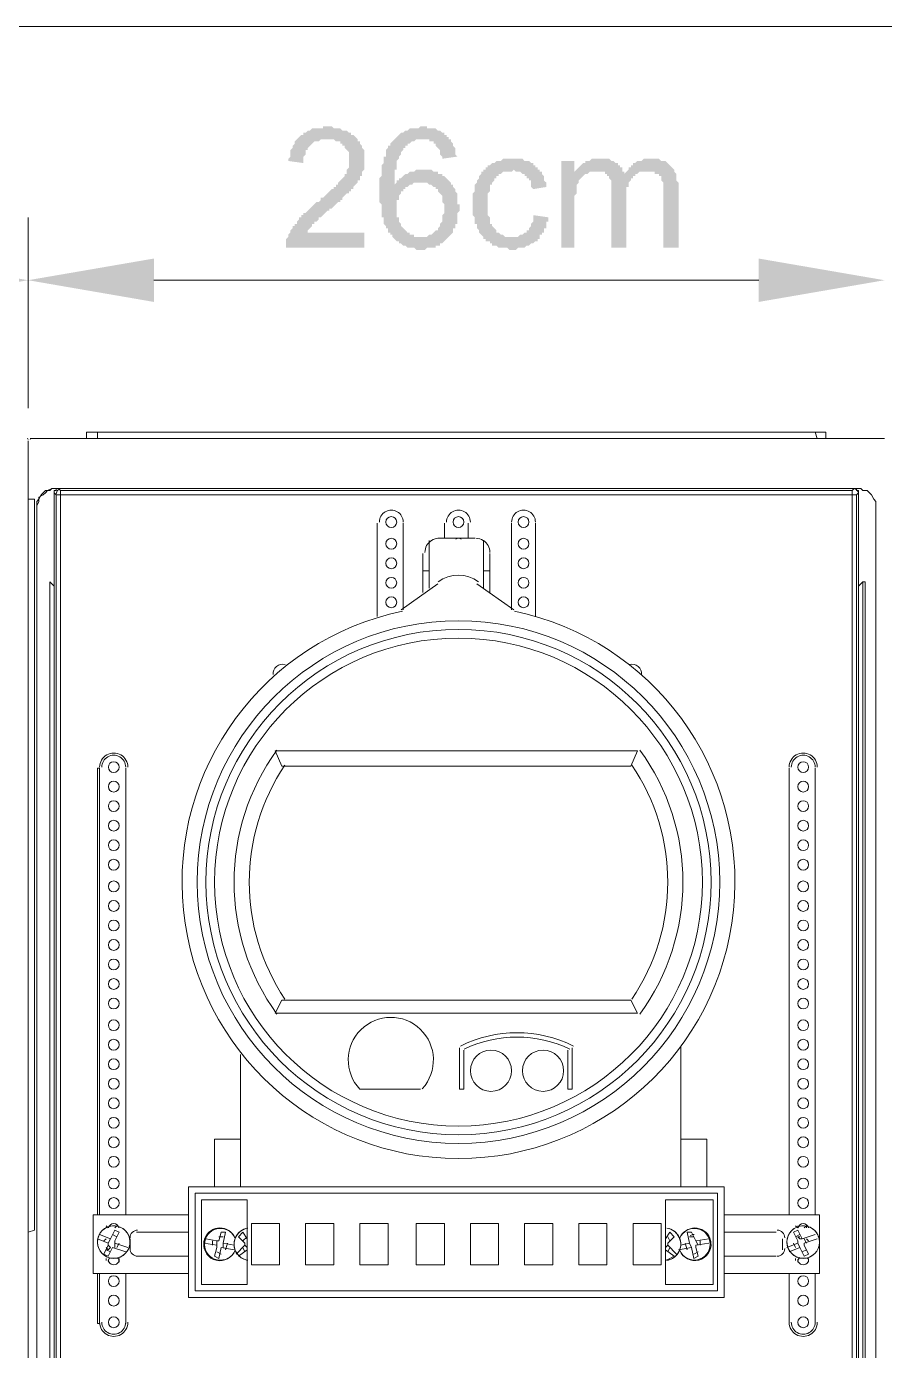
# Model space of a CAD drawing. Header units: millimetres. Extents: x -305 to 1353, y -289 to 1176.
# Drawn here: x 183.61 to 209.6, y 260.99 to 301.08 of the extents above; entities that cross this region are included whole.
import ezdxf

# ---------------------------------------------------------------- set-up
doc = ezdxf.new("R2010")
doc.units = ezdxf.units.MM
doc.header["$MEASUREMENT"] = 0
doc.layers.add('PDF3_0', color=7, linetype='Continuous')
doc.layers.add('PDF3_Cotas azul e laranja', color=7, linetype='Continuous', true_color=0x007eff)

msp = doc.modelspace()

# ---------------------------------------------------------------- hatches: boundary and pattern name
at = {"layer": 'PDF3_0', "true_color": 0xff7e00, "transparency": 33554559}
for points in [[(193.837, 294.84), (193.837, 294.381), (191.473, 294.381), (191.473, 294.446), (191.473, 294.512), (191.473, 294.578), (191.473, 294.578), (191.473, 294.643), (191.539, 294.709), (191.539, 294.709), (191.539, 294.775), (191.539, 294.775), (191.604, 294.84), (191.604, 294.906), (191.604, 294.906), (191.67, 294.972), (191.67, 295.037), (191.736, 295.037), (191.736, 295.103), (191.801, 295.103), (191.801, 295.169), (191.801, 295.169), (191.867, 295.234), (191.867, 295.234), (191.867, 295.3), (191.933, 295.3), (191.933, 295.366), (191.998, 295.366), (191.998, 295.431), (192.064, 295.431), (192.13, 295.497), (192.13, 295.497), (192.195, 295.563), (192.195, 295.563), (192.261, 295.628), (192.327, 295.694), (192.327, 295.694), (192.392, 295.76), (192.458, 295.76), (192.524, 295.825), (192.524, 295.891), (192.589, 295.891), (192.655, 295.957), (192.655, 295.957), (192.721, 296.022), (192.786, 296.088), (192.786, 296.088), (192.852, 296.154), (192.918, 296.154), (192.918, 296.219), (192.983, 296.219), (192.983, 296.285), (193.049, 296.285), (193.049, 296.351), (193.049, 296.351), (193.115, 296.416), (193.115, 296.416), (193.18, 296.482), (193.18, 296.482), (193.18, 296.482), (193.246, 296.548), (193.246, 296.613), (193.312, 296.613), (193.312, 296.679), (193.312, 296.745), (193.377, 296.81), (193.377, 296.81), (193.377, 296.876), (193.377, 296.942), (193.377, 296.942), (193.377, 297.007), (193.377, 297.007), (193.377, 297.073), (193.377, 297.139), (193.377, 297.204), (193.377, 297.204), (193.377, 297.27), (193.312, 297.336), (193.312, 297.336), (193.246, 297.401), (193.246, 297.467), (193.18, 297.467), (193.18, 297.467), (193.18, 297.533), (193.115, 297.533), (193.115, 297.598), (193.049, 297.598), (192.983, 297.598), (192.983, 297.598), (192.918, 297.664), (192.852, 297.664), (192.786, 297.664), (192.786, 297.664), (192.721, 297.664), (192.655, 297.664), (192.589, 297.664), (192.524, 297.664), (192.524, 297.664), (192.458, 297.598), (192.392, 297.598), (192.392, 297.598), (192.327, 297.598), (192.261, 297.533), (192.261, 297.533), (192.195, 297.467), (192.195, 297.467), (192.195, 297.467), (192.13, 297.401), (192.13, 297.336), (192.064, 297.336), (192.064, 297.27), (192.064, 297.204), (192.064, 297.204), (191.998, 297.139), (191.998, 297.073), (191.998, 297.007), (191.998, 297.007), (191.998, 296.942), (191.539, 297.007), (191.539, 297.073), (191.539, 297.073), (191.604, 297.139), (191.604, 297.204), (191.604, 297.27), (191.604, 297.27), (191.604, 297.336), (191.67, 297.401), (191.67, 297.467), (191.67, 297.467), (191.736, 297.533), (191.736, 297.533), (191.736, 297.598), (191.801, 297.664), (191.801, 297.664), (191.867, 297.73), (191.867, 297.73), (191.933, 297.795), (191.933, 297.795), (191.998, 297.795), (191.998, 297.861), (192.064, 297.861), (192.064, 297.861), (192.13, 297.927), (192.195, 297.927), (192.195, 297.927), (192.261, 297.992), (192.327, 297.992), (192.392, 297.992), (192.392, 297.992), (192.458, 297.992), (192.524, 297.992), (192.589, 297.992), (192.589, 298.058), (192.655, 298.058), (192.721, 298.058), (192.786, 298.058), (192.852, 298.058), (192.918, 297.992), (192.918, 297.992), (192.983, 297.992), (193.049, 297.992), (193.115, 297.992), (193.115, 297.992), (193.18, 297.927), (193.246, 297.927), (193.246, 297.927), (193.312, 297.927), (193.377, 297.861), (193.377, 297.861), (193.443, 297.861), (193.443, 297.795), (193.509, 297.795), (193.574, 297.73), (193.574, 297.73), (193.574, 297.73), (193.64, 297.664), (193.64, 297.598), (193.706, 297.598), (193.706, 297.533), (193.706, 297.533), (193.771, 297.467), (193.771, 297.401), (193.771, 297.401), (193.837, 297.336), (193.837, 297.27), (193.837, 297.27), (193.837, 297.204), (193.837, 297.139), (193.837, 297.073), (193.837, 297.007), (193.837, 297.007), (193.837, 297.007), (193.837, 296.942), (193.837, 296.876), (193.837, 296.81), (193.837, 296.81), (193.837, 296.745), (193.771, 296.679), (193.771, 296.613), (193.771, 296.613), (193.771, 296.548), (193.706, 296.548), (193.706, 296.482), (193.706, 296.416), (193.64, 296.416), (193.64, 296.351), (193.574, 296.285), (193.574, 296.285), (193.509, 296.219), (193.509, 296.154), (193.443, 296.154), (193.443, 296.154), (193.443, 296.088), (193.377, 296.088), (193.377, 296.022), (193.312, 296.022), (193.312, 296.022), (193.246, 295.957), (193.246, 295.957), (193.18, 295.891), (193.18, 295.825), (193.115, 295.825), (193.115, 295.76), (193.049, 295.76), (192.983, 295.694), (192.983, 295.694), (192.918, 295.628), (192.852, 295.563), (192.786, 295.563), (192.786, 295.497), (192.721, 295.497), (192.655, 295.431), (192.589, 295.366), (192.589, 295.366), (192.524, 295.3), (192.458, 295.3), (192.458, 295.234), (192.392, 295.169), (192.392, 295.169), (192.327, 295.169), (192.327, 295.103), (192.327, 295.103), (192.261, 295.103), (192.261, 295.037), (192.261, 295.037), (192.195, 294.972), (192.195, 294.972), (192.13, 294.906), (192.13, 294.84), (192.064, 294.84), (192.064, 294.84)], [(198.959, 295.366), (199.418, 295.3), (199.418, 295.234), (199.418, 295.169), (199.353, 295.169), (199.353, 295.103), (199.353, 295.037), (199.353, 294.972), (199.287, 294.972), (199.287, 294.906), (199.287, 294.84), (199.221, 294.84), (199.221, 294.775), (199.156, 294.775), (199.156, 294.709), (199.156, 294.643), (199.09, 294.643), (199.09, 294.578), (199.025, 294.578), (199.025, 294.578), (198.959, 294.512), (198.959, 294.512), (198.893, 294.512), (198.828, 294.446), (198.828, 294.446), (198.762, 294.446), (198.696, 294.381), (198.696, 294.381), (198.631, 294.381), (198.565, 294.381), (198.499, 294.381), (198.499, 294.381), (198.434, 294.315), (198.368, 294.315), (198.302, 294.315), (198.237, 294.315), (198.237, 294.315), (198.171, 294.381), (198.105, 294.381), (198.04, 294.381), (198.04, 294.381), (197.974, 294.381), (197.908, 294.381), (197.843, 294.446), (197.843, 294.446), (197.777, 294.446), (197.711, 294.446), (197.711, 294.512), (197.646, 294.512), (197.646, 294.578), (197.58, 294.578), (197.514, 294.578), (197.514, 294.643), (197.449, 294.643), (197.449, 294.709), (197.449, 294.709), (197.383, 294.775), (197.383, 294.775), (197.317, 294.84), (197.317, 294.84), (197.317, 294.906), (197.252, 294.972), (197.252, 294.972), (197.252, 295.037), (197.252, 295.103), (197.186, 295.103), (197.186, 295.169), (197.186, 295.234), (197.186, 295.234), (197.186, 295.3), (197.12, 295.366), (197.12, 295.431), (197.12, 295.497), (197.12, 295.497), (197.12, 295.563), (197.12, 295.628), (197.12, 295.694), (197.12, 295.76), (197.12, 295.825), (197.12, 295.891), (197.12, 295.891), (197.12, 295.957), (197.12, 296.022), (197.186, 296.088), (197.186, 296.088), (197.186, 296.154), (197.186, 296.219), (197.186, 296.285), (197.186, 296.285), (197.252, 296.351), (197.252, 296.416), (197.252, 296.416), (197.252, 296.416), (197.317, 296.482), (197.317, 296.548), (197.317, 296.548), (197.383, 296.613), (197.383, 296.679), (197.449, 296.679), (197.449, 296.745), (197.514, 296.745), (197.514, 296.81), (197.58, 296.81), (197.58, 296.876), (197.646, 296.876), (197.711, 296.942), (197.711, 296.942), (197.711, 296.942), (197.777, 296.942), (197.843, 297.007), (197.908, 297.007), (197.908, 297.007), (197.974, 297.007), (198.04, 297.073), (198.04, 297.073), (198.105, 297.073), (198.171, 297.073), (198.237, 297.073), (198.302, 297.073), (198.302, 297.073), (198.302, 297.073), (198.368, 297.073), (198.434, 297.073), (198.499, 297.073), (198.565, 297.073), (198.565, 297.073), (198.631, 297.073), (198.696, 297.007), (198.762, 297.007), (198.762, 297.007), (198.828, 297.007), (198.893, 296.942), (198.893, 296.942), (198.959, 296.942), (198.959, 296.876), (199.025, 296.876), (199.025, 296.876), (199.025, 296.81), (199.09, 296.81), (199.09, 296.745), (199.156, 296.745), (199.156, 296.679), (199.221, 296.679), (199.221, 296.613), (199.287, 296.548), (199.287, 296.548), (199.287, 296.482), (199.287, 296.416), (199.353, 296.351), (199.353, 296.351), (199.353, 296.285), (199.353, 296.219), (198.959, 296.154), (198.893, 296.219), (198.893, 296.285), (198.893, 296.351), (198.893, 296.416), (198.828, 296.416), (198.828, 296.482), (198.762, 296.482), (198.762, 296.548), (198.696, 296.548), (198.696, 296.548), (198.696, 296.613), (198.631, 296.613), (198.565, 296.679), (198.565, 296.679), (198.499, 296.679), (198.434, 296.679), (198.434, 296.679), (198.368, 296.745), (198.368, 296.745), (198.302, 296.679), (198.237, 296.679), (198.171, 296.679), (198.105, 296.679), (198.105, 296.679), (198.04, 296.679), (197.974, 296.613), (197.974, 296.613), (197.908, 296.613), (197.908, 296.548), (197.843, 296.548), (197.843, 296.482), (197.777, 296.482), (197.777, 296.416), (197.777, 296.416), (197.711, 296.351), (197.711, 296.351), (197.711, 296.285), (197.646, 296.285), (197.646, 296.219), (197.646, 296.154), (197.646, 296.154), (197.646, 296.088), (197.58, 296.022), (197.58, 295.957), (197.58, 295.891), (197.58, 295.825), (197.58, 295.76), (197.58, 295.76), (197.58, 295.694), (197.58, 295.628), (197.58, 295.563), (197.58, 295.497), (197.58, 295.497), (197.58, 295.431), (197.58, 295.366), (197.646, 295.3), (197.646, 295.234), (197.646, 295.234), (197.646, 295.169), (197.646, 295.103), (197.711, 295.103), (197.711, 295.037), (197.711, 295.037), (197.777, 294.972), (197.777, 294.972), (197.777, 294.972), (197.843, 294.906), (197.843, 294.84), (197.908, 294.84), (197.908, 294.84), (197.974, 294.775), (198.04, 294.775), (198.04, 294.775), (198.105, 294.709), (198.171, 294.709), (198.171, 294.709), (198.237, 294.709), (198.302, 294.709), (198.302, 294.709), (198.368, 294.709), (198.434, 294.709), (198.499, 294.709), (198.499, 294.709), (198.565, 294.775), (198.631, 294.775), (198.631, 294.775), (198.696, 294.84), (198.696, 294.84), (198.762, 294.84), (198.762, 294.906), (198.828, 294.906), (198.828, 294.972), (198.828, 294.972), (198.893, 295.037), (198.893, 295.103), (198.893, 295.103), (198.959, 295.169), (198.959, 295.234), (198.959, 295.3), (198.959, 295.366), (198.959, 295.366)], [(199.812, 294.381), (199.812, 297.007), (200.206, 297.007), (200.206, 296.679), (200.206, 296.679), (200.272, 296.745), (200.272, 296.745), (200.338, 296.81), (200.338, 296.81), (200.403, 296.876), (200.403, 296.876), (200.469, 296.942), (200.535, 296.942), (200.535, 296.942), (200.535, 297.007), (200.6, 297.007), (200.666, 297.007), (200.666, 297.007), (200.732, 297.073), (200.797, 297.073), (200.863, 297.073), (200.863, 297.073), (200.929, 297.073), (200.994, 297.073), (201.06, 297.073), (201.06, 297.073), (201.126, 297.073), (201.191, 297.073), (201.257, 297.073), (201.323, 297.007), (201.323, 297.007), (201.388, 297.007), (201.388, 297.007), (201.454, 296.942), (201.454, 296.942), (201.52, 296.942), (201.52, 296.876), (201.585, 296.876), (201.585, 296.81), (201.651, 296.81), (201.651, 296.745), (201.651, 296.679), (201.717, 296.679), (201.717, 296.613), (201.782, 296.679), (201.782, 296.679), (201.848, 296.745), (201.848, 296.81), (201.914, 296.81), (201.914, 296.876), (201.979, 296.876), (201.979, 296.942), (202.045, 296.942), (202.045, 296.942), (202.111, 297.007), (202.176, 297.007), (202.176, 297.007), (202.242, 297.007), (202.308, 297.073), (202.308, 297.073), (202.373, 297.073), (202.439, 297.073), (202.505, 297.073), (202.505, 297.073), (202.505, 297.073), (202.57, 297.073), (202.636, 297.073), (202.702, 297.073), (202.767, 297.073), (202.767, 297.073), (202.833, 297.007), (202.899, 297.007), (202.899, 297.007), (202.964, 297.007), (203.03, 296.942), (203.03, 296.942), (203.096, 296.876), (203.096, 296.876), (203.096, 296.876), (203.161, 296.81), (203.161, 296.81), (203.227, 296.745), (203.227, 296.745), (203.227, 296.679), (203.293, 296.613), (203.293, 296.613), (203.293, 296.548), (203.293, 296.482), (203.293, 296.482), (203.293, 296.416), (203.358, 296.351), (203.358, 296.285), (203.358, 296.219), (203.358, 296.219), (203.358, 294.381), (202.899, 294.381), (202.899, 296.022), (202.899, 296.088), (202.899, 296.154), (202.899, 296.219), (202.899, 296.285), (202.899, 296.351), (202.899, 296.351), (202.833, 296.416), (202.833, 296.416), (202.833, 296.482), (202.833, 296.548), (202.767, 296.548), (202.767, 296.613), (202.702, 296.613), (202.702, 296.613), (202.636, 296.613), (202.636, 296.679), (202.57, 296.679), (202.505, 296.679), (202.439, 296.679), (202.439, 296.679), (202.373, 296.679), (202.308, 296.679), (202.308, 296.679), (202.242, 296.679), (202.176, 296.679), (202.111, 296.613), (202.111, 296.613), (202.045, 296.613), (202.045, 296.548), (201.979, 296.548), (201.979, 296.482), (201.914, 296.482), (201.914, 296.416), (201.914, 296.416), (201.848, 296.351), (201.848, 296.351), (201.848, 296.285), (201.848, 296.219), (201.782, 296.219), (201.782, 296.154), (201.782, 296.088), (201.782, 296.022), (201.782, 295.957), (201.782, 295.891), (201.782, 294.381), (201.323, 294.381), (201.323, 296.088), (201.323, 296.154), (201.323, 296.219), (201.323, 296.285), (201.323, 296.351), (201.323, 296.351), (201.323, 296.416), (201.257, 296.482), (201.257, 296.482), (201.257, 296.548), (201.257, 296.548), (201.191, 296.548), (201.191, 296.613), (201.126, 296.613), (201.126, 296.679), (201.06, 296.679), (200.994, 296.679), (200.929, 296.679), (200.863, 296.679), (200.863, 296.679), (200.797, 296.679), (200.797, 296.679), (200.732, 296.679), (200.666, 296.679), (200.666, 296.679), (200.6, 296.613), (200.535, 296.613), (200.535, 296.613), (200.469, 296.548), (200.469, 296.548), (200.403, 296.482), (200.403, 296.482), (200.338, 296.416), (200.338, 296.351), (200.338, 296.351), (200.272, 296.285), (200.272, 296.285), (200.272, 296.219), (200.272, 296.219), (200.272, 296.154), (200.272, 296.088), (200.272, 296.022), (200.272, 296.022), (200.206, 295.957), (200.206, 295.891), (200.206, 295.825), (200.206, 295.76), (200.206, 295.76), (200.206, 294.381)]]:
    msp.add_hatch(color=30, dxfattribs=at).paths.add_polyline_path(points)
h = msp.add_hatch(color=30, dxfattribs=at)
h.paths.add_polyline_path([(196.661, 297.139), (196.201, 297.073), (196.201, 297.139), (196.135, 297.204), (196.135, 297.27), (196.135, 297.336), (196.135, 297.336), (196.07, 297.401), (196.07, 297.401), (196.004, 297.467), (196.004, 297.467), (196.004, 297.533), (195.938, 297.533), (195.938, 297.598), (195.873, 297.598), (195.807, 297.598), (195.807, 297.664), (195.741, 297.664), (195.676, 297.664), (195.61, 297.664), (195.61, 297.664), (195.61, 297.664), (195.544, 297.664), (195.479, 297.664), (195.413, 297.664), (195.413, 297.664), (195.347, 297.598), (195.282, 297.598), (195.282, 297.598), (195.216, 297.533), (195.216, 297.533), (195.15, 297.533), (195.15, 297.467), (195.085, 297.467), (195.085, 297.401), (195.019, 297.401), (195.019, 297.336), (194.953, 297.27), (194.953, 297.27), (194.953, 297.204), (194.888, 297.139), (194.888, 297.139), (194.888, 297.073), (194.888, 297.073), (194.822, 297.007), (194.822, 297.007), (194.822, 296.942), (194.822, 296.876), (194.822, 296.876), (194.822, 296.81), (194.822, 296.745), (194.756, 296.745), (194.756, 296.679), (194.756, 296.613), (194.756, 296.548), (194.756, 296.482), (194.756, 296.416), (194.756, 296.351), (194.756, 296.351), (194.756, 296.285), (194.756, 296.285), (194.822, 296.351), (194.822, 296.416), (194.888, 296.416), (194.888, 296.482), (194.953, 296.482), (195.019, 296.548), (195.019, 296.548), (195.085, 296.613), (195.085, 296.613), (195.15, 296.613), (195.216, 296.679), (195.216, 296.679), (195.282, 296.679), (195.347, 296.679), (195.413, 296.745), (195.413, 296.745), (195.479, 296.745), (195.544, 296.745), (195.61, 296.745), (195.61, 296.745), (195.61, 296.745), (195.676, 296.745), (195.741, 296.745), (195.807, 296.745), (195.807, 296.745), (195.873, 296.745), (195.938, 296.679), (195.938, 296.679), (196.004, 296.679), (196.07, 296.679), (196.07, 296.613), (196.135, 296.613), (196.201, 296.613), (196.201, 296.548), (196.267, 296.548), (196.332, 296.482), (196.332, 296.482), (196.398, 296.416), (196.398, 296.416), (196.398, 296.416), (196.464, 296.351), (196.464, 296.285), (196.529, 296.285), (196.529, 296.219), (196.529, 296.219), (196.595, 296.154), (196.595, 296.088), (196.595, 296.088), (196.661, 296.022), (196.661, 295.957), (196.661, 295.891), (196.661, 295.891), (196.661, 295.825), (196.661, 295.76), (196.661, 295.694), (196.726, 295.694), (196.726, 295.628), (196.726, 295.563), (196.726, 295.497), (196.726, 295.497), (196.661, 295.431), (196.661, 295.366), (196.661, 295.3), (196.661, 295.3), (196.661, 295.234), (196.661, 295.169), (196.661, 295.103), (196.595, 295.103), (196.595, 295.037), (196.595, 294.972), (196.529, 294.972), (196.529, 294.972), (196.529, 294.906), (196.529, 294.84), (196.464, 294.775), (196.464, 294.775), (196.398, 294.709), (196.398, 294.709), (196.332, 294.643), (196.332, 294.643), (196.267, 294.578), (196.267, 294.578), (196.201, 294.512), (196.135, 294.512), (196.135, 294.512), (196.135, 294.446), (196.07, 294.446), (196.004, 294.446), (196.004, 294.381), (195.938, 294.381), (195.873, 294.381), (195.807, 294.381), (195.807, 294.381), (195.741, 294.381), (195.676, 294.315), (195.61, 294.315), (195.61, 294.315), (195.544, 294.315), (195.544, 294.315), (195.479, 294.315), (195.413, 294.315), (195.347, 294.381), (195.347, 294.381), (195.282, 294.381), (195.216, 294.381), (195.15, 294.381), (195.15, 294.381), (195.085, 294.446), (195.019, 294.446), (195.019, 294.446), (194.953, 294.512), (194.888, 294.512), (194.888, 294.578), (194.822, 294.578), (194.822, 294.578), (194.756, 294.643), (194.756, 294.643), (194.691, 294.709), (194.691, 294.775), (194.625, 294.775), (194.625, 294.775), (194.625, 294.84), (194.559, 294.84), (194.559, 294.906), (194.559, 294.972), (194.494, 294.972), (194.494, 295.037), (194.494, 295.037), (194.428, 295.103), (194.428, 295.169), (194.428, 295.169), (194.428, 295.234), (194.428, 295.3), (194.362, 295.3), (194.362, 295.366), (194.362, 295.431), (194.362, 295.497), (194.362, 295.497), (194.362, 295.563), (194.362, 295.628), (194.362, 295.694), (194.297, 295.76), (194.297, 295.825), (194.297, 295.891), (194.297, 295.957), (194.297, 295.957), (194.297, 296.022), (194.297, 296.088), (194.297, 296.154), (194.297, 296.219), (194.297, 296.285), (194.297, 296.351), (194.297, 296.416), (194.297, 296.482), (194.362, 296.548), (194.362, 296.548), (194.362, 296.613), (194.362, 296.679), (194.362, 296.745), (194.362, 296.81), (194.362, 296.81), (194.362, 296.876), (194.428, 296.942), (194.428, 297.007), (194.428, 297.007), (194.428, 297.073), (194.428, 297.139), (194.494, 297.139), (194.494, 297.204), (194.494, 297.27), (194.494, 297.27), (194.494, 297.336), (194.559, 297.401), (194.559, 297.401), (194.559, 297.467), (194.625, 297.467), (194.625, 297.533), (194.625, 297.533), (194.691, 297.598), (194.691, 297.598), (194.691, 297.598), (194.756, 297.664), (194.756, 297.664), (194.822, 297.73), (194.822, 297.73), (194.888, 297.795), (194.888, 297.795), (194.953, 297.861), (195.019, 297.861), (195.019, 297.861), (195.085, 297.927), (195.085, 297.927), (195.15, 297.927), (195.216, 297.992), (195.216, 297.992), (195.282, 297.992), (195.347, 297.992), (195.413, 297.992), (195.413, 297.992), (195.479, 297.992), (195.544, 298.058), (195.61, 298.058), (195.61, 298.058), (195.676, 298.058), (195.741, 298.058), (195.741, 297.992), (195.807, 297.992), (195.873, 297.992), (195.938, 297.992), (195.938, 297.992), (196.004, 297.992), (196.07, 297.927), (196.07, 297.927), (196.135, 297.927), (196.201, 297.861), (196.201, 297.861), (196.267, 297.861), (196.267, 297.795), (196.332, 297.795), (196.332, 297.73), (196.398, 297.73), (196.398, 297.664), (196.464, 297.664), (196.464, 297.598), (196.464, 297.598), (196.529, 297.533), (196.529, 297.467), (196.529, 297.467), (196.595, 297.401), (196.595, 297.336), (196.595, 297.27), (196.595, 297.27), (196.595, 297.204), (196.661, 297.139), (196.661, 297.139)], flags=0)
h.paths.add_polyline_path([(194.822, 295.563), (194.822, 295.497), (194.822, 295.497), (194.822, 295.431), (194.822, 295.366), (194.822, 295.3), (194.888, 295.3), (194.888, 295.234), (194.888, 295.169), (194.953, 295.103), (194.953, 295.103), (194.953, 295.103), (194.953, 295.037), (195.019, 294.972), (195.019, 294.972), (195.085, 294.906), (195.085, 294.906), (195.15, 294.84), (195.15, 294.84), (195.216, 294.84), (195.216, 294.775), (195.282, 294.775), (195.347, 294.775), (195.347, 294.709), (195.413, 294.709), (195.479, 294.709), (195.544, 294.709), (195.544, 294.709), (195.61, 294.709), (195.676, 294.709), (195.676, 294.709), (195.741, 294.709), (195.807, 294.775), (195.807, 294.775), (195.873, 294.775), (195.938, 294.84), (195.938, 294.84), (196.004, 294.906), (196.004, 294.906), (196.07, 294.906), (196.07, 294.972), (196.07, 294.972), (196.135, 295.037), (196.135, 295.103), (196.135, 295.103), (196.201, 295.169), (196.201, 295.234), (196.201, 295.234), (196.201, 295.3), (196.201, 295.366), (196.267, 295.431), (196.267, 295.497), (196.267, 295.497), (196.267, 295.563), (196.267, 295.628), (196.267, 295.628), (196.267, 295.694), (196.201, 295.76), (196.201, 295.825), (196.201, 295.891), (196.201, 295.891), (196.201, 295.957), (196.135, 296.022), (196.135, 296.022), (196.07, 296.088), (196.07, 296.088), (196.07, 296.154), (196.004, 296.154), (196.004, 296.219), (195.938, 296.219), (195.873, 296.285), (195.873, 296.285), (195.807, 296.285), (195.741, 296.351), (195.741, 296.351), (195.676, 296.351), (195.61, 296.351), (195.544, 296.351), (195.544, 296.351), (195.479, 296.351), (195.413, 296.351), (195.413, 296.351), (195.347, 296.351), (195.282, 296.285), (195.282, 296.285), (195.216, 296.285), (195.15, 296.219), (195.15, 296.219), (195.085, 296.219), (195.085, 296.154), (195.019, 296.154), (195.019, 296.088), (194.953, 296.088), (194.953, 296.022), (194.888, 295.957), (194.888, 295.957), (194.888, 295.891), (194.888, 295.825), (194.822, 295.825), (194.822, 295.76), (194.822, 295.694), (194.822, 295.628), (194.822, 295.628), (194.822, 295.563)], flags=0)

# ---------------------------------------------------------------- linework, layer by layer
at = {"layer": 'PDF3_0', "lineweight": 5}
for points in [[(185.432, 288.602), (185.432, 288.799), (185.76, 288.799), (185.76, 288.602)], [(207.495, 288.799), (185.76, 288.799)], [(207.561, 288.602), (207.495, 288.799), (207.824, 288.799), (207.824, 288.602)], [(183.724, 288.602), (209.597, 288.602)], [(208.677, 287.092), (184.578, 287.092), (184.512, 287.092), (184.512, 287.026), (184.447, 287.026), (184.447, 286.961)], [(184.512, 287.092), (208.743, 287.092), (208.874, 287.092), (208.94, 287.026), (209.071, 287.026), (209.137, 286.961), (209.203, 286.895), (209.268, 286.764), (209.334, 286.698), (209.334, 286.567), (209.334, 286.501), (209.334, 236.858)], [(184.578, 287.092), (184.644, 287.026), (208.612, 287.026), (208.677, 287.092), (208.743, 287.092), (208.743, 287.026), (208.809, 287.026), (208.809, 286.961)], [(209.334, 286.501), (209.334, 286.567), (209.334, 286.698), (209.268, 286.764), (209.203, 286.895), (209.137, 286.961), (209.071, 287.026), (208.94, 287.026), (208.874, 287.092), (208.743, 287.092)], [(183.659, 264.569), (183.856, 264.634), (183.856, 286.764), (183.659, 286.764)], [(184.512, 286.895), (184.644, 286.895), (184.644, 253.471)], [(208.612, 251.567), (208.612, 286.895), (184.644, 286.895), (184.644, 287.026)], [(208.743, 286.895), (208.612, 286.895), (208.612, 287.026)], [(208.809, 284.137), (208.809, 286.961), (208.743, 286.895), (208.743, 251.567)], [(183.921, 286.632), (183.921, 236.924)], [(183.921, 286.501), (183.921, 236.858)], [(209.334, 286.632), (209.334, 236.924)], [(194.231, 286.041), (194.231, 283.218)], [(195.019, 283.415), (195.019, 286.041)], [(196.267, 286.041), (196.267, 285.582)], [(196.989, 285.582), (196.989, 286.041)], [(198.302, 286.041), (198.302, 283.415)], [(199.025, 283.218), (199.025, 286.041)], [(195.807, 285.516), (195.807, 284.597)], [(196.07, 285.582), (197.186, 285.582)], [(196.661, 285.582), (196.595, 285.582)], [(195.61, 285.122), (195.61, 284.597)], [(197.646, 285.122), (197.646, 284.597)], [(184.447, 238.171), (184.447, 284.137), (184.315, 284.268), (184.315, 238.171)], [(184.315, 284.268), (184.315, 238.171), (184.315, 237.974), (184.381, 237.843), (184.447, 237.646), (184.578, 237.515), (184.709, 237.383), (184.841, 237.318), (185.038, 237.252), (185.235, 237.252), (208.021, 237.252), (208.218, 237.252), (208.415, 237.318), (208.546, 237.383), (208.677, 237.515), (208.809, 237.646), (208.94, 237.843), (208.94, 237.974), (209.006, 238.171)], [(184.315, 284.268), (184.315, 284.268)], [(195.807, 284.071), (195.807, 284.597), (195.61, 284.597), (195.61, 283.94)], [(197.646, 283.94), (197.646, 284.597), (197.449, 284.597), (197.449, 284.071)], [(208.94, 238.171), (208.94, 284.268), (208.809, 284.137), (208.809, 238.171)], [(208.94, 284.268), (209.006, 284.268), (209.006, 238.171), (208.94, 238.171)], [(184.447, 284.137), (184.447, 284.137)], [(194.953, 283.415), (196.07, 284.203)], [(197.252, 284.203), (198.368, 283.415)], [(208.809, 284.137), (208.809, 284.137)], [(185.826, 265.094), (185.826, 278.621), (185.76, 278.621), (185.76, 265.094)], [(186.614, 278.621), (186.614, 278.621)], [(206.707, 278.621), (206.707, 278.621)], [(207.495, 278.621), (207.495, 278.621)], [(203.424, 270.216), (203.424, 265.948)], [(190.094, 265.948), (190.094, 269.953)], [(196.858, 270.085), (196.858, 268.903), (196.726, 268.903), (196.726, 270.15)], [(200.141, 270.15), (200.141, 268.903), (200.009, 268.903), (200.009, 270.085)], [(190.094, 267.392), (189.306, 267.392), (189.306, 265.948)], [(203.424, 267.392), (204.212, 267.392), (204.212, 265.948)], [(188.518, 265.094), (185.629, 265.094), (185.629, 263.321), (188.518, 263.321)], [(204.737, 263.321), (207.627, 263.321), (207.627, 265.094), (204.737, 265.094)], [(186.679, 264.109), (186.285, 264.24), (186.285, 264.306), (186.417, 264.569), (186.285, 264.634), (186.154, 264.372), (185.826, 264.503)], [(206.642, 264.109), (206.97, 264.24), (206.97, 264.306), (206.839, 264.569), (206.97, 264.634), (207.101, 264.372), (207.495, 264.503)], [(206.904, 264.766), (206.97, 264.7), (206.97, 264.766)], [(207.233, 264.7), (207.233, 264.766), (207.167, 264.7)], [(186.614, 263.978), (186.22, 264.109), (186.088, 263.846), (185.957, 263.912), (186.088, 264.175), (186.088, 264.24), (185.76, 264.372)], [(185.957, 264.306), (186.023, 264.372)], [(186.154, 264.372), (186.088, 264.24)], [(186.351, 264.437), (186.22, 264.503)], [(186.285, 264.109), (186.285, 264.24)], [(186.417, 264.24), (186.351, 264.109)], [(186.745, 264.372), (186.745, 264.043)], [(188.518, 264.569), (186.942, 264.569)], [(189.043, 264.372), (189.372, 264.306), (189.437, 264.306), (189.503, 264.569), (189.634, 264.569), (189.569, 264.24), (189.897, 264.175)], [(189.24, 264.175), (189.24, 264.306)], [(189.372, 264.306), (189.372, 264.175)], [(189.569, 264.24), (189.569, 264.24)], [(189.569, 264.109), (189.569, 264.24)], [(189.7, 264.24), (189.634, 264.043)], [(190.291, 264.372), (190.16, 264.569), (190.028, 264.437), (190.225, 264.24), (190.225, 264.175), (189.963, 263.912)], [(190.291, 264.437), (190.16, 264.306)], [(202.964, 264.372), (203.096, 264.569), (203.227, 264.437), (203.03, 264.24), (203.03, 264.175), (203.293, 263.912)], [(203.096, 264.306), (203.03, 264.437)], [(204.278, 264.24), (203.884, 264.175), (203.884, 264.109), (203.949, 263.846), (203.818, 263.781), (203.752, 264.109), (203.358, 264.043)], [(204.278, 264.372), (203.884, 264.306), (203.752, 264.569), (203.621, 264.569), (203.687, 264.24), (203.424, 264.175)], [(203.621, 264.043), (203.555, 264.24)], [(203.818, 264.437), (203.687, 264.437)], [(203.687, 264.24), (203.752, 264.109)], [(203.949, 264.175), (203.884, 264.306)], [(204.015, 264.306), (204.015, 264.175)], [(206.313, 264.569), (204.737, 264.569)], [(206.51, 264.043), (206.51, 264.372)], [(206.707, 263.978), (207.036, 264.109), (207.167, 263.846), (207.298, 263.912), (207.167, 264.175), (207.167, 264.24), (207.561, 264.372)], [(206.904, 264.109), (206.839, 264.24)], [(207.036, 264.503), (206.904, 264.437)], [(207.101, 264.372), (207.036, 264.372), (206.97, 264.437), (207.036, 264.437), (206.97, 264.437)], [(206.97, 264.437), (206.97, 264.437)], [(206.97, 264.24), (207.036, 264.109)], [(207.101, 264.372), (207.101, 264.372)], [(207.233, 264.24), (207.167, 264.372)], [(207.233, 264.372), (207.298, 264.306)], [(186.088, 264.175), (186.154, 264.109), (186.088, 264.043), (186.023, 264.109), (186.088, 264.043)], [(186.023, 264.043), (186.154, 263.978)], [(186.088, 264.043), (186.088, 264.043)], [(186.22, 264.109), (186.22, 264.109)], [(186.942, 263.846), (188.518, 263.846)], [(189.372, 263.978), (189.503, 263.912)], [(189.503, 264.109), (189.503, 264.109)], [(190.291, 264.043), (190.028, 263.846), (190.16, 263.781), (190.291, 263.715)], [(190.225, 263.978), (190.16, 264.109)], [(190.225, 264.175), (190.291, 264.109)], [(202.964, 264.109), (203.03, 264.175)], [(202.964, 264.043), (203.227, 263.846), (203.096, 263.781), (202.964, 263.715)], [(203.096, 264.109), (203.03, 263.978)], [(203.752, 264.109), (203.752, 264.109)], [(203.818, 263.912), (203.949, 263.978)], [(204.737, 263.846), (206.313, 263.846)], [(207.036, 264.109), (207.036, 264.109)], [(207.101, 263.978), (207.233, 264.043)], [(186.023, 263.781), (186.023, 263.715)], [(206.904, 263.781), (206.904, 263.715)], [(185.826, 263.321), (185.826, 261.811), (185.76, 261.811), (185.76, 263.321)], [(186.614, 261.811), (186.614, 261.811)]]:
    msp.add_lwpolyline(points, dxfattribs=at)
for points in [[(183.659, 236.661), (183.659, 288.537)], [(183.921, 286.501), (183.921, 286.567), (183.921, 286.698), (183.987, 286.764), (184.053, 286.895), (184.118, 286.961), (184.184, 287.026), (184.315, 287.026), (184.381, 287.092), (184.512, 287.092), (184.381, 287.092), (184.25, 287.026), (184.184, 286.961), (184.118, 286.895), (183.987, 286.829), (183.987, 286.698), (183.921, 286.567)], [(202.111, 279.146), (201.914, 278.687), (191.342, 278.687), (191.145, 279.146)], [(186.614, 278.621), (186.614, 265.094)], [(206.707, 265.094), (206.707, 278.621)], [(207.495, 278.621), (207.495, 265.094)], [(191.342, 271.595), (201.914, 271.595), (202.111, 271.201), (191.145, 271.201)], [(188.518, 262.599), (188.518, 265.948), (204.737, 265.948), (204.737, 262.599)], [(204.54, 265.751), (188.715, 265.751), (188.715, 262.796), (204.54, 262.796)], [(190.291, 265.554), (190.291, 262.993), (188.912, 262.993), (188.912, 265.554)], [(202.964, 262.993), (202.964, 265.554), (204.409, 265.554), (204.409, 262.993)], [(186.088, 264.7), (186.023, 264.766)], [(186.351, 264.766), (186.285, 264.7)], [(190.422, 263.584), (190.422, 264.831), (191.276, 264.831), (191.276, 263.584)], [(192.918, 264.831), (192.918, 263.584), (192.064, 263.584), (192.064, 264.831)], [(194.559, 263.584), (193.706, 263.584), (193.706, 264.831), (194.559, 264.831)], [(195.413, 264.831), (196.267, 264.831), (196.267, 263.584), (195.413, 263.584)], [(197.908, 264.831), (197.908, 263.584), (197.055, 263.584), (197.055, 264.831)], [(198.696, 263.584), (198.696, 264.831), (199.55, 264.831), (199.55, 263.584)], [(201.191, 263.584), (200.338, 263.584), (200.338, 264.831), (201.191, 264.831)], [(202.833, 264.831), (202.833, 263.584), (201.979, 263.584), (201.979, 264.831)], [(189.569, 264.437), (189.437, 264.437), (189.503, 264.437)], [(186.614, 263.321), (186.614, 261.811)], [(206.707, 261.811), (206.707, 263.321)], [(207.495, 263.321), (207.495, 261.811)]]:
    msp.add_lwpolyline(points, close=True, dxfattribs=at)
for points in [[(184.512, 238.532, 0.340424), (184.644, 238.368), (184.644, 238.5), (184.512, 238.5), (184.512, 247.561), (184.512, 286.895), (184.447, 286.961), (184.447, 284.137)], [(196.102, 285.582, 0.140594), (195.876, 285.517, 0.258799), (195.676, 285.155)], [(197.646, 285.155, 0.258753), (197.449, 285.516), (197.449, 284.597)], [(195.544, 268.903), (193.706, 268.903, -2.291218), (195.597, 268.918)], [(186.659, 263.996, 0.072957), (186.722, 264.125, 0.86362), (185.846, 264.551, 0.072957), (185.783, 264.422, 0.86362), (186.659, 263.996)], [(188.98, 264.255, -0.07325), (189.015, 264.394, -0.671252), (189.922, 264.402, 4.846854), (189.926, 264.021, -0.863665), (188.978, 264.24), (189.372, 264.175), (189.372, 264.109), (189.306, 263.846), (189.437, 263.781), (189.503, 264.109), (189.897, 264.043)], [(190.315, 263.721, -0.179017), (190.016, 263.887, -0.589021), (190.314, 264.694, 0.539876), (189.973, 263.944, 0.073301), (190.067, 263.836)], [(203.254, 263.836, 0.073301), (203.348, 263.944, 0.540092), (203.007, 264.694, -0.589122), (203.305, 263.886, -0.179301), (203.006, 263.721)], [(207.604, 264.422, 0.072957), (207.541, 264.551, 0.863582), (206.665, 264.125, 0.073266), (206.727, 263.996, 0.86362), (207.604, 264.422)], [(186.089, 263.666, -0.250139), (186.138, 263.8, 0.179636), (186.089, 263.697)], [(186.416, 263.666, 0.250139), (186.367, 263.8, -0.179636), (186.417, 263.715), (186.417, 263.781)], [(206.971, 263.697, -0.179543), (207.03, 263.809, 0.250139), (206.971, 263.666)], [(207.298, 263.666, 0.250139), (207.249, 263.8, -0.179358), (207.298, 263.715), (207.298, 263.781)]]:
    msp.add_lwpolyline(points, format="xyb", dxfattribs=at)
msp.add_lwpolyline([(203.395, 264.021, 0.863597), (204.341, 264.255, 0.073242), (204.307, 264.394, 0.670836), (203.395, 264.394, -4.93259)], format="xyb", close=True, dxfattribs=at)
for centre, radius in [((194.658, 286.074), 0.164), ((194.658, 286.074), 0.164), ((196.693, 286.074), 0.164), ((196.693, 286.074), 0.164), ((198.663, 286.074), 0.164), ((198.663, 286.074), 0.164), ((194.658, 285.417), 0.164), ((194.658, 285.417), 0.164), ((198.663, 285.417), 0.164), ((198.663, 285.417), 0.164), ((194.658, 284.826), 0.164), ((194.658, 284.826), 0.164), ((198.663, 284.826), 0.164), ((198.663, 284.826), 0.164), ((194.658, 284.235), 0.164), ((194.658, 284.235), 0.164), ((198.663, 284.235), 0.164), ((198.663, 284.235), 0.164), ((194.658, 283.644), 0.164), ((194.658, 283.644), 0.164), ((198.663, 283.644), 0.164), ((198.663, 283.644), 0.164), ((196.693, 275.174), 7.913), ((196.693, 275.174), 7.65), ((196.693, 275.174), 7.387), ((186.253, 278.654), 0.164), ((186.253, 278.654), 0.164), ((207.134, 278.654), 0.164), ((207.134, 278.654), 0.164), ((186.253, 278.063), 0.164), ((186.253, 278.063), 0.164), ((207.134, 278.063), 0.164), ((207.134, 278.063), 0.164), ((186.253, 277.472), 0.164), ((186.253, 277.472), 0.164), ((207.134, 277.472), 0.164), ((207.134, 277.472), 0.164), ((186.253, 276.881), 0.164), ((186.253, 276.881), 0.164), ((207.134, 276.881), 0.164), ((207.134, 276.881), 0.164), ((186.253, 276.29), 0.164), ((186.253, 276.29), 0.164), ((207.134, 276.29), 0.164), ((207.134, 276.29), 0.164), ((186.253, 275.699), 0.164), ((186.253, 275.699), 0.164), ((207.134, 275.699), 0.164), ((207.134, 275.699), 0.164), ((186.253, 275.042), 0.164), ((186.253, 275.042), 0.164), ((207.134, 275.042), 0.164), ((207.134, 275.042), 0.164), ((186.253, 274.451), 0.164), ((186.253, 274.451), 0.164), ((207.134, 274.451), 0.164), ((207.134, 274.451), 0.164), ((186.253, 273.86), 0.164), ((186.253, 273.86), 0.164), ((207.134, 273.86), 0.164), ((207.134, 273.86), 0.164), ((186.253, 273.269), 0.164), ((186.253, 273.269), 0.164), ((207.134, 273.269), 0.164), ((207.134, 273.269), 0.164), ((186.253, 272.678), 0.164), ((186.253, 272.678), 0.164), ((207.134, 272.678), 0.164), ((207.134, 272.678), 0.164), ((186.253, 272.087), 0.164), ((186.253, 272.087), 0.164), ((207.134, 272.087), 0.164), ((207.134, 272.087), 0.164), ((186.253, 271.496), 0.164), ((186.253, 271.496), 0.164), ((207.134, 271.496), 0.164), ((207.134, 271.496), 0.164), ((186.253, 270.84), 0.164), ((186.253, 270.84), 0.164), ((207.134, 270.84), 0.164), ((207.134, 270.84), 0.164), ((186.253, 270.249), 0.164), ((186.253, 270.249), 0.164), ((207.134, 270.249), 0.164), ((207.134, 270.249), 0.164), ((186.253, 269.658), 0.164), ((186.253, 269.658), 0.164), ((197.678, 269.461), 0.624), ((199.254, 269.461), 0.624), ((207.134, 269.658), 0.164), ((207.134, 269.658), 0.164), ((186.253, 269.067), 0.164), ((186.253, 269.067), 0.164), ((207.134, 269.067), 0.164), ((207.134, 269.067), 0.164), ((186.253, 268.476), 0.164), ((186.253, 268.476), 0.164), ((207.134, 268.476), 0.164), ((207.134, 268.476), 0.164), ((186.253, 267.885), 0.164), ((186.253, 267.885), 0.164), ((207.134, 267.885), 0.164), ((207.134, 267.885), 0.164), ((186.253, 267.294), 0.164), ((186.253, 267.294), 0.164), ((207.134, 267.294), 0.164), ((207.134, 267.294), 0.164), ((186.253, 266.703), 0.164), ((186.253, 266.703), 0.164), ((207.134, 266.703), 0.164), ((207.134, 266.703), 0.164), ((186.253, 266.046), 0.164), ((186.253, 266.046), 0.164), ((207.134, 266.046), 0.164), ((207.134, 266.046), 0.164), ((186.253, 265.455), 0.164), ((186.253, 265.455), 0.164), ((207.134, 265.455), 0.164), ((207.134, 265.455), 0.164), ((186.253, 264.273), 0.493), ((207.134, 264.273), 0.493), ((186.253, 263.091), 0.164), ((186.253, 263.091), 0.164), ((207.134, 263.091), 0.164), ((207.134, 263.091), 0.164), ((186.253, 262.5), 0.164), ((186.253, 262.5), 0.164), ((207.134, 262.5), 0.164), ((207.134, 262.5), 0.164), ((186.253, 261.844), 0.164), ((186.253, 261.844), 0.164), ((207.134, 261.844), 0.164), ((207.134, 261.844), 0.164)]:
    msp.add_circle(centre, radius, dxfattribs=at)
for centre, radius, start, end in [((183.626, 288.569), 0.0328, 0.0209, 89.9791), ((183.757, 288.569), 0.0328, 90.0209, 179.9791), ((184.677, 286.928), 0.164, 89.9915, 180.0085), ((208.644, 286.928), 0.164, 359.9915, 90.0085), ((194.658, 286.074), 0.361, 0.0024, 180.0058), ((196.693, 286.074), 0.361, 0.0024, 180.0058), ((198.663, 286.074), 0.361, 0.0024, 180.0058), ((196.693, 285.417), 0.164, 59.0046, 120.9954), ((197.219, 285.155), 0.427, 58.0414, 90.0106), ((196.693, 283.447), 1.018, 53.1734, 126.8327), ((196.693, 275.174), 8.372, 101.6785, 78.3215), ((191.375, 281.477), 0.296, 75.9723, 184.5082), ((201.947, 281.478), 0.295, 355.4813, 104.0707), ((186.253, 278.654), 0.427, 359.9996, 180.0017), ((196.693, 275.174), 6.796, 143.9698, 216.0302), ((196.693, 275.174), 6.796, 323.9698, 36.0302), ((207.134, 278.654), 0.427, 359.9996, 180.0017), ((186.253, 278.654), 0.361, 0.0024, 180.0058), ((196.693, 275.174), 6.337, 146.0079, 213.9921), ((196.693, 275.174), 6.337, 326.0079, 33.9921), ((207.134, 278.654), 0.361, 0.0024, 180.0058), ((198.466, 266.768), 3.842, 63.5234, 116.481), ((198.466, 266.769), 3.71, 64.472, 115.5327), ((186.253, 264.667), 0.164, 14.8918, 165.1236), ((186.975, 264.405), 0.23, 89.9999, 180.0001), ((206.346, 264.405), 0.23, 359.9999, 90.0001), ((207.134, 264.667), 0.164, 14.8918, 165.1082), ((203.851, 264.208), 0.295, 93.1653, 118.0508), ((186.975, 264.076), 0.23, 179.9999, 270.0001), ((206.346, 264.076), 0.23, 269.9999, 0.0001), ((186.253, 263.748), 0.164, 179.9915, 0.0085), ((207.134, 263.748), 0.164, 179.9915, 0.0085), ((186.253, 261.844), 0.427, 179.9983, 0.0017), ((186.253, 261.844), 0.361, 179.9942, 0.0058), ((207.134, 261.844), 0.427, 179.9983, 0.0017), ((207.134, 261.844), 0.361, 179.9942, 0.0058)]:
    msp.add_arc(centre, radius, start, end, dxfattribs=at)
at = {"layer": 'PDF3_Cotas azul e laranja', "lineweight": 5}
for points in [[(235.6, 301.079), (57.582, 301.079)], [(183.659, 289.521), (183.659, 295.3)], [(205.788, 293.396), (187.467, 293.396)]]:
    msp.add_lwpolyline(points, dxfattribs=at)
msp.add_lwpolyline([(183.659, 295.3), (183.659, 289.521)], close=True, dxfattribs=at)
at = {"layer": 'PDF3_Cotas azul e laranja', "transparency": 33554559}
for points in [[(179.785, 294.052), (179.785, 292.739), (183.659, 293.396)], [(187.467, 294.052), (187.467, 292.739), (183.659, 293.396)], [(205.788, 294.052), (205.788, 292.739), (209.597, 293.396)]]:
    msp.add_solid(points, dxfattribs=at)

doc.saveas('drawing.dxf')
